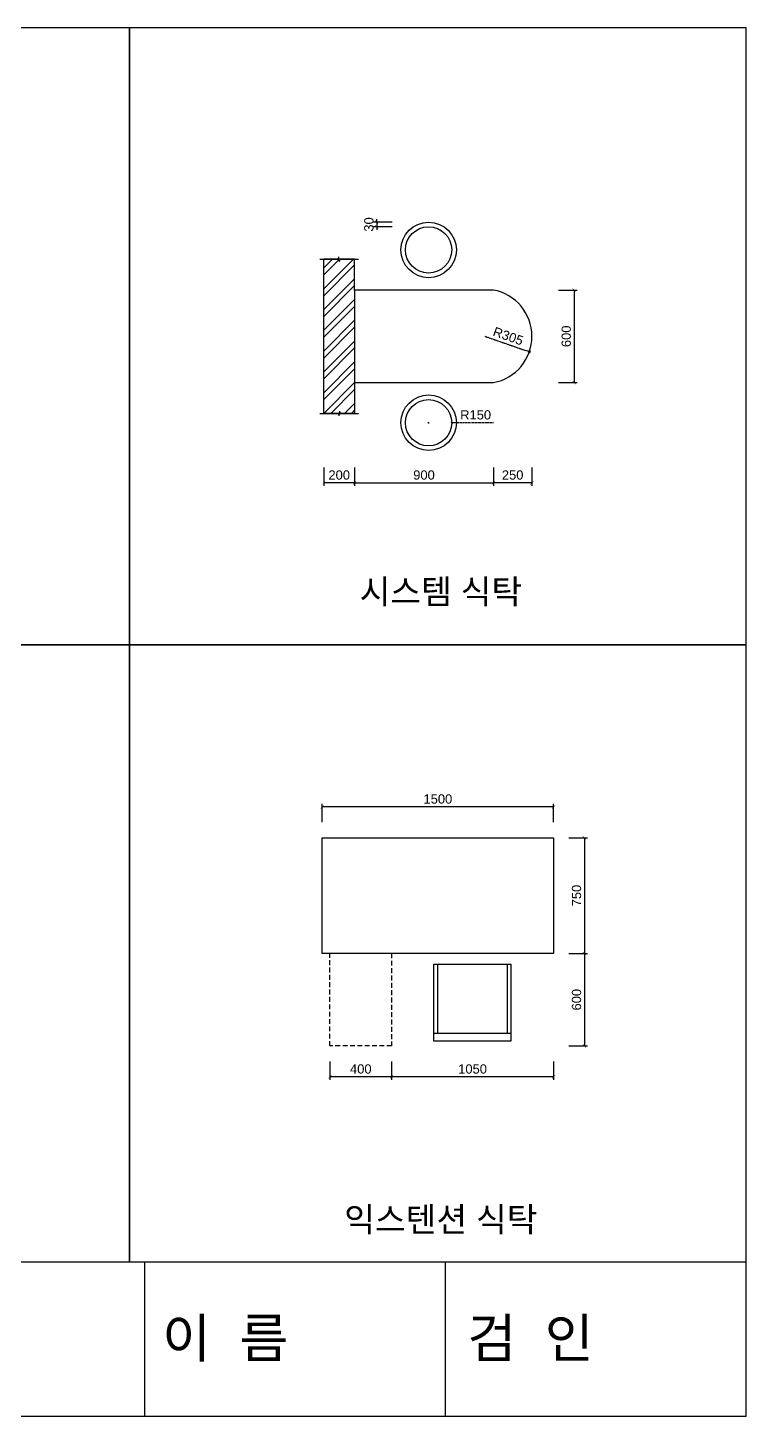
# Model space of a CAD drawing. Header units: millimetres. Extents: x -3 to 11997, y -1000 to 8000.
# Drawn here: x 7337 to 11997, y -1000 to 8000 of the extents above; entities that cross this region are included whole.
import ezdxf

# ---------------------------------------------------------------- set-up
doc = ezdxf.new("R2010")
doc.units = ezdxf.units.MM
doc.linetypes.add('HIDDEN', pattern=[9.525, 6.35, -3.175])
doc.linetypes.add('HIDDEN2', pattern=[4.7625, 3.175, -1.5875])
doc.styles.add('Annotative', font='arial.ttf')
doc.styles.get("Standard").update_dxf_attribs({"font": ''})
doc.styles.get('Standard').set_extended_font_data('Gulim')
doc.dimstyles.new('Copy of kkk', dxfattribs={"dimtxt": 60, "dimasz": 20, "dimexe": 0, "dimexo": 20, "dimgap": 20, "dimtad": 1, "dimdec": 0, "dimtxsty": 'Annotative', "dimblk": 'DOT', "dimcen": 2.5, "dimclrd": 1, "dimclre": 1, "dimadec": 0, "dimazin": 0, "dimtfac": 1, "dimtdec": 0, "dimtmove": 0, "dimatfit": 1, "dimldrblk": 'DOT', "dimfxl": 100, "dimfxlon": 1, "dimarcsym": 0})
doc.dimstyles.new('kkk', dxfattribs={"dimtxt": 60, "dimasz": 20, "dimexe": 20, "dimexo": 20, "dimgap": 20, "dimtad": 1, "dimdec": 0, "dimtxsty": 'Annotative', "dimblk": 'ARCHTICK', "dimcen": 2.5, "dimclrd": 1, "dimclre": 1, "dimadec": 0, "dimazin": 0, "dimtfac": 1, "dimtdec": 0, "dimtmove": 0, "dimatfit": 3, "dimldrblk": 'ARCHTICK', "dimfxl": 100, "dimfxlon": 1, "dimarcsym": 0})

# ---------------------------------------------------------------- blocks, each defined once
blk = doc.blocks.new('*U2')
blk.add_lwpolyline([(-2000, -2000), (2000, -2000), (2000, 2000), (-2000, 2000)], close=True)
blk = doc.blocks.new('*U3')
at = {"color": 0, "linetype": 'ByBlock', "lineweight": -2, "transparency": 16777216}
for p in [(0, 4000), (4000, 4000), (8000, 4000), (0, 0), (4000, 0), (8000, 0)]:
    blk.add_blockref('*U2', p, dxfattribs=at)
blk = doc.blocks.new('_ArchTick')
at = {"color": 0, "linetype": 'ByBlock', "const_width": 0.15}
blk.add_lwpolyline([(-0.5, -0.5), (0.5, 0.5)], dxfattribs=at)
blk = doc.blocks.new('*D52')
at = {"color": 1, "lineweight": -2, "transparency": 16777216}
for p, q in [((10846.7, 2750.4), (10966.7, 2750.4)), ((10946.7, 2750.4), (10946.7, 2000.4)), ((10846.7, 2000.4), (10966.7, 2000.4))]:
    blk.add_line(p, q, dxfattribs=at)
at = {"layer": 'Defpoints', "color": 0, "transparency": 16777216}
for p in [(10746.7, 2750.4), (10746.7, 2000.4), (10946.7, 2000.4)]:
    blk.add_point(p, dxfattribs=at)
at = {"color": 1, "lineweight": -2, "transparency": 16777216, "xscale": 20, "yscale": 20, "zscale": 20}
for p, rotation in [((10946.7, 2750.4), 90), ((10946.7, 2000.4), 270)]:
    blk.add_blockref('_ArchTick', p, dxfattribs=dict(at, rotation=rotation))
at = {"color": 0, "transparency": 16777216, "insert": (10896.1, 2375.4), "char_height": 60, "attachment_point": 5, "rotation": 90, "style": 'Annotative'}
blk.add_mtext('750', dxfattribs=at)
blk = doc.blocks.new('*D53')
at = {"color": 1, "lineweight": -2, "transparency": 16777216}
for p, q in [((10846.7, 2000.4), (10966.7, 2000.4)), ((10946.7, 2000.4), (10946.7, 1400.4)), ((10846.7, 1400.4), (10966.7, 1400.4))]:
    blk.add_line(p, q, dxfattribs=at)
at = {"layer": 'Defpoints', "color": 0, "transparency": 16777216}
for p in [(9696.7, 2000.4), (9696.7, 1400.4), (10946.7, 1400.4)]:
    blk.add_point(p, dxfattribs=at)
at = {"color": 1, "lineweight": -2, "transparency": 16777216, "xscale": 20, "yscale": 20, "zscale": 20}
for p, rotation in [((10946.7, 2000.4), 90), ((10946.7, 1400.4), 270)]:
    blk.add_blockref('_ArchTick', p, dxfattribs=dict(at, rotation=rotation))
at = {"color": 0, "transparency": 16777216, "insert": (10896.1, 1700.4), "char_height": 60, "attachment_point": 5, "rotation": 90, "style": 'Annotative'}
blk.add_mtext('600', dxfattribs=at)
blk = doc.blocks.new('*D54')
at = {"color": 1, "lineweight": -2, "transparency": 16777216}
for p, q in [((9696.7, 1300.4), (9696.7, 1180.4)), ((10746.7, 1300.4), (10746.7, 1180.4)), ((10746.7, 1200.4), (9696.7, 1200.4))]:
    blk.add_line(p, q, dxfattribs=at)
at = {"layer": 'Defpoints', "color": 0, "transparency": 16777216}
for p in [(9696.7, 2000.4), (10746.7, 2000.4), (9696.7, 1200.4)]:
    blk.add_point(p, dxfattribs=at)
at = {"color": 1, "lineweight": -2, "transparency": 16777216, "xscale": 20, "yscale": 20, "zscale": 20, "rotation": 180}
blk.add_blockref('_ArchTick', (9696.7, 1200.4), dxfattribs=at)
at = {"color": 1, "lineweight": -2, "transparency": 16777216, "xscale": 20, "yscale": 20, "zscale": 20}
blk.add_blockref('_ArchTick', (10746.7, 1200.4), dxfattribs=at)
at = {"color": 0, "transparency": 16777216, "insert": (10221.7, 1251.1), "char_height": 60, "attachment_point": 5, "style": 'Annotative'}
blk.add_mtext('1050', dxfattribs=at)
blk = doc.blocks.new('*D55')
at = {"color": 1, "lineweight": -2, "transparency": 16777216}
for p, q in [((9296.7, 1300.4), (9296.7, 1180.4)), ((9696.7, 1300.4), (9696.7, 1180.4)), ((9696.7, 1200.4), (9296.7, 1200.4))]:
    blk.add_line(p, q, dxfattribs=at)
at = {"layer": 'Defpoints', "color": 0, "transparency": 16777216}
for p in [(9296.7, 1400.4), (9696.7, 1400.4), (9296.7, 1200.4)]:
    blk.add_point(p, dxfattribs=at)
at = {"color": 1, "lineweight": -2, "transparency": 16777216, "xscale": 20, "yscale": 20, "zscale": 20, "rotation": 180}
blk.add_blockref('_ArchTick', (9296.7, 1200.4), dxfattribs=at)
at = {"color": 1, "lineweight": -2, "transparency": 16777216, "xscale": 20, "yscale": 20, "zscale": 20}
blk.add_blockref('_ArchTick', (9696.7, 1200.4), dxfattribs=at)
at = {"color": 0, "transparency": 16777216, "insert": (9496.7, 1251.1), "char_height": 60, "attachment_point": 5, "style": 'Annotative'}
blk.add_mtext('400', dxfattribs=at)
blk = doc.blocks.new('*D56')
at = {"color": 1, "lineweight": -2, "transparency": 16777216}
for p, q in [((9246.7, 2850.4), (9246.7, 2970.4)), ((10746.7, 2850.4), (10746.7, 2970.4)), ((10746.7, 2950.4), (9246.7, 2950.4))]:
    blk.add_line(p, q, dxfattribs=at)
at = {"layer": 'Defpoints', "color": 0, "transparency": 16777216}
for p in [(9246.7, 2950.4), (9246.7, 2750.4), (10746.7, 2750.4)]:
    blk.add_point(p, dxfattribs=at)
at = {"color": 1, "lineweight": -2, "transparency": 16777216, "xscale": 20, "yscale": 20, "zscale": 20, "rotation": 180}
blk.add_blockref('_ArchTick', (9246.7, 2950.4), dxfattribs=at)
at = {"color": 1, "lineweight": -2, "transparency": 16777216, "xscale": 20, "yscale": 20, "zscale": 20}
blk.add_blockref('_ArchTick', (10746.7, 2950.4), dxfattribs=at)
at = {"color": 0, "transparency": 16777216, "insert": (9996.7, 3001.1), "char_height": 60, "attachment_point": 5, "style": 'Annotative'}
blk.add_mtext('1500', dxfattribs=at)
blk = doc.blocks.new('*D73')
at = {"color": 1, "lineweight": -2, "transparency": 16777216}
for p, q in [((10780, 6300.4), (10900, 6300.4)), ((10880, 6300.4), (10880, 5700.4)), ((10780, 5700.4), (10900, 5700.4))]:
    blk.add_line(p, q, dxfattribs=at)
at = {"layer": 'Defpoints', "color": 0, "transparency": 16777216}
for p in [(10356.7, 6300.4), (10356.7, 5700.4), (10880, 5700.4)]:
    blk.add_point(p, dxfattribs=at)
at = {"color": 1, "lineweight": -2, "transparency": 16777216, "xscale": 20, "yscale": 20, "zscale": 20}
for p, rotation in [((10880, 6300.4), 90), ((10880, 5700.4), 270)]:
    blk.add_blockref('_ArchTick', p, dxfattribs=dict(at, rotation=rotation))
at = {"color": 0, "transparency": 16777216, "insert": (10829.4, 6000.4), "char_height": 60, "attachment_point": 5, "rotation": 90, "style": 'Annotative'}
blk.add_mtext('600', dxfattribs=at)
blk = doc.blocks.new('*D74')
at = {"color": 1, "lineweight": -2, "transparency": 16777216}
for p, q in [((9600, 6740.4), (9600, 6760.4)), ((9700, 6740.4), (9580, 6740.4)), ((9700, 6710.4), (9580, 6710.4)), ((9600, 6740.4), (9600, 6710.4)), ((9600, 6710.4), (9600, 6690.4))]:
    blk.add_line(p, q, dxfattribs=at)
at = {"layer": 'Defpoints', "color": 0, "transparency": 16777216}
for p in [(9600, 6710.4), (9936.7, 6740.4), (9936.7, 6710.4)]:
    blk.add_point(p, dxfattribs=at)
at = {"color": 1, "lineweight": -2, "transparency": 16777216, "xscale": 20, "yscale": 20, "zscale": 20}
for p, rotation in [((9600, 6740.4), 270), ((9600, 6710.4), 90)]:
    blk.add_blockref('_ArchTick', p, dxfattribs=dict(at, rotation=rotation))
at = {"color": 0, "transparency": 16777216, "insert": (9549.3, 6725.4), "char_height": 60, "attachment_point": 5, "rotation": 90, "style": 'Annotative'}
blk.add_mtext('30', dxfattribs=at)
blk = doc.blocks.new('*D75')
at = {"color": 1, "lineweight": -2, "transparency": 16777216}
for p, q in [((9256.7, 5150.4), (9256.7, 5030.4)), ((9456.7, 5150.4), (9456.7, 5030.4)), ((9456.7, 5050.4), (9256.7, 5050.4))]:
    blk.add_line(p, q, dxfattribs=at)
at = {"layer": 'Defpoints', "color": 0, "transparency": 16777216}
for p in [(9256.7, 5500.4), (9456.7, 5500.4), (9256.7, 5050.4)]:
    blk.add_point(p, dxfattribs=at)
at = {"color": 1, "lineweight": -2, "transparency": 16777216, "xscale": 20, "yscale": 20, "zscale": 20, "rotation": 180}
blk.add_blockref('_ArchTick', (9256.7, 5050.4), dxfattribs=at)
at = {"color": 1, "lineweight": -2, "transparency": 16777216, "xscale": 20, "yscale": 20, "zscale": 20}
blk.add_blockref('_ArchTick', (9456.7, 5050.4), dxfattribs=at)
at = {"color": 0, "transparency": 16777216, "insert": (9356.7, 5101.1), "char_height": 60, "attachment_point": 5, "style": 'Annotative'}
blk.add_mtext('200', dxfattribs=at)
blk = doc.blocks.new('*D76')
at = {"color": 1, "lineweight": -2, "transparency": 16777216}
for p, q in [((9456.7, 5150.4), (9456.7, 5030.4)), ((10356.7, 5150.4), (10356.7, 5030.4)), ((9456.7, 5050.4), (10356.7, 5050.4))]:
    blk.add_line(p, q, dxfattribs=at)
at = {"layer": 'Defpoints', "color": 0, "transparency": 16777216}
for p in [(9456.7, 5700.4), (10356.7, 5700.4), (10356.7, 5050.4)]:
    blk.add_point(p, dxfattribs=at)
at = {"color": 1, "lineweight": -2, "transparency": 16777216, "xscale": 20, "yscale": 20, "zscale": 20, "rotation": 180}
blk.add_blockref('_ArchTick', (9456.7, 5050.4), dxfattribs=at)
at = {"color": 1, "lineweight": -2, "transparency": 16777216, "xscale": 20, "yscale": 20, "zscale": 20}
blk.add_blockref('_ArchTick', (10356.7, 5050.4), dxfattribs=at)
at = {"color": 0, "transparency": 16777216, "insert": (9906.7, 5101.1), "char_height": 60, "attachment_point": 5, "style": 'Annotative'}
blk.add_mtext('900', dxfattribs=at)
blk = doc.blocks.new('*D77')
at = {"color": 1, "lineweight": -2, "transparency": 16777216}
for p, q in [((10356.7, 5150.4), (10356.7, 5030.4)), ((10606.7, 5150.4), (10606.7, 5030.4)), ((10606.7, 5050.4), (10356.7, 5050.4))]:
    blk.add_line(p, q, dxfattribs=at)
at = {"layer": 'Defpoints', "color": 0, "transparency": 16777216}
for p in [(10356.7, 6000.4), (10606.7, 6000.4), (10356.7, 5050.4)]:
    blk.add_point(p, dxfattribs=at)
at = {"color": 1, "lineweight": -2, "transparency": 16777216, "xscale": 20, "yscale": 20, "zscale": 20, "rotation": 180}
blk.add_blockref('_ArchTick', (10356.7, 5050.4), dxfattribs=at)
at = {"color": 1, "lineweight": -2, "transparency": 16777216, "xscale": 20, "yscale": 20, "zscale": 20}
blk.add_blockref('_ArchTick', (10606.7, 5050.4), dxfattribs=at)
at = {"color": 0, "transparency": 16777216, "insert": (10481.7, 5101.1), "char_height": 60, "attachment_point": 5, "style": 'Annotative'}
blk.add_mtext('250', dxfattribs=at)
blk = doc.blocks.new('_Dot')
at = {"color": 0, "linetype": 'ByBlock', "lineweight": -2}
blk.add_line((-0.5, 0), (-1, 0), dxfattribs=at)
at = {"color": 0, "linetype": 'ByBlock', "const_width": 0.5}
blk.add_lwpolyline([(-0.25, 0, 1), (0.25, 0, 1)], format="xyb", close=True, dxfattribs=at)
blk = doc.blocks.new('*D82')
at = {"color": 1, "linetype": 'HIDDEN2', "lineweight": -2, "transparency": 16777216}
blk.add_line((10301.7, 6000.4), (10570.8, 5906.7), dxfattribs=at)
at = {"layer": 'Defpoints', "color": 0, "transparency": 16777216}
for p in [(10301.7, 6000.4), (10589.7, 5900.1)]:
    blk.add_point(p, dxfattribs=at)
at = {"color": 1, "lineweight": -2, "transparency": 16777216, "xscale": 20, "yscale": 20, "zscale": 20, "rotation": 340.7957625263839}
blk.add_blockref('_Dot', (10589.7, 5900.1), dxfattribs=at)
at = {"color": 0, "transparency": 16777216, "insert": (10452.9, 6001.4), "char_height": 60, "attachment_point": 5, "rotation": 340.79576, "style": 'Annotative'}
blk.add_mtext('R305', dxfattribs=at)
blk = doc.blocks.new('_DotSmall')
at = {"color": 0, "linetype": 'ByBlock', "const_width": 0.5}
blk.add_lwpolyline([(-0.0625, 0, 1), (0.0625, 0, 1)], format="xyb", close=True, dxfattribs=at)
blk = doc.blocks.new('*D87')
at = {"color": 1, "lineweight": -2, "transparency": 16777216}
for p, q in [((9934.2, 5440.4), (9939.2, 5440.4)), ((9936.7, 5437.9), (9936.7, 5442.9))]:
    blk.add_line(p, q, dxfattribs=at)
at = {"color": 1, "linetype": 'HIDDEN', "lineweight": -2, "transparency": 16777216}
blk.add_line((10356.5, 5440.4), (10086.7, 5440.4), dxfattribs=at)
at = {"layer": 'Defpoints', "color": 0, "transparency": 16777216}
for p in [(9936.7, 5440.4), (10086.7, 5440.4)]:
    blk.add_point(p, dxfattribs=at)
at = {"color": 1, "lineweight": -2, "transparency": 16777216, "xscale": 20, "yscale": 20, "zscale": 20, "rotation": 179.9999999999986}
blk.add_blockref('_DotSmall', (10086.7, 5440.4), dxfattribs=at)
at = {"color": 0, "transparency": 16777216, "insert": (10241.6, 5491.1), "char_height": 60, "attachment_point": 5, "style": 'Annotative'}
blk.add_mtext('R150', dxfattribs=at)

msp = doc.modelspace()

# ---------------------------------------------------------------- hatches: boundary and pattern name
h = msp.add_hatch()
h.set_pattern_fill('ANSI32', color=256, scale=10)
h.set_pattern_definition([(45, (9256.7, 5500.42), (-67.352, 67.352), []), (45, (9301.6, 5500.42), (-67.352, 67.352), [])])
h.paths.add_polyline_path([(9361.9, 6500.4), (9359.3, 6485.6), (9356.7, 6500.4), (9256.7, 6500.4), (9256.7, 5500.4), (9456.7, 5500.4), (9456.7, 5700.4), (9456.7, 6300.4), (9456.7, 6500.4)])

# ---------------------------------------------------------------- linework, layer by layer
for p, q in [((9231.7, 6500.4), (9351.5, 6500.4)), ((9256.7, 5500.4), (9256.7, 6500.4)), ((9351.5, 6500.4), (9256.7, 6500.4)), ((9351.5, 6500.4), (9354.1, 6515.2)), ((9359.3, 6485.6), (9354.1, 6515.2)), ((9359.3, 6485.6), (9361.9, 6500.4)), ((9456.7, 6500.4), (9361.9, 6500.4)), ((9361.9, 6500.4), (9481.7, 6500.4)), ((9456.7, 6300.4), (9456.7, 6500.4)), ((10356.7, 6300.4), (9456.7, 6300.4)), ((9456.7, 6300.4), (9456.7, 5700.4)), ((9456.7, 5700.4), (9456.7, 5500.4)), ((9456.7, 5700.4), (10356.7, 5700.4)), ((9231.7, 5500.4), (9351.5, 5500.4)), ((9351.5, 5500.4), (9256.7, 5500.4)), ((9351.5, 5500.4), (9256.7, 5500.4)), ((9351.5, 5500.4), (9354.1, 5485.6)), ((9359.3, 5515.2), (9354.1, 5485.6)), ((9359.3, 5515.2), (9361.9, 5500.4)), ((9456.7, 5500.4), (9361.9, 5500.4)), ((9456.7, 5500.4), (9361.9, 5500.4)), ((9361.9, 5500.4), (9481.7, 5500.4)), ((9970.4, 1931.5), (10470.4, 1931.5)), ((9970.4, 1431.5), (9970.4, 1931.5)), ((9995.4, 1481.5), (9995.4, 1931.5)), ((10445.4, 1931.5), (10445.4, 1481.5)), ((10470.4, 1931.5), (10470.4, 1431.5)), ((10470.4, 1481.5), (9970.4, 1481.5)), ((10470.4, 1431.5), (9970.4, 1431.5)), ((8096.7, -999.6), (8096.7, 0.4)), ((10046.7, -999.6), (10046.7, 0.4)), ((10046.7, -999.6), (10046.7, 0.4)), ((11996.7, -999.6), (11996.7, 0.4)), ((-3.3, -999.6), (11996.7, -999.6))]:
    msp.add_line(p, q)
at = {"linetype": 'HIDDEN2', "ltscale": 10}
for p, q in [((9296.7, 1400.4), (9296.7, 2000.4)), ((9696.7, 2000.4), (9696.7, 1400.4)), ((9696.7, 1400.4), (9296.7, 1400.4))]:
    msp.add_line(p, q, dxfattribs=at)
msp.add_lwpolyline([(9246.7, 2750.4), (10746.7, 2750.4), (10746.7, 2000.4), (9246.7, 2000.4)], close=True)
for centre, radius in [((9936.7, 6560.4), 180), ((9936.7, 6560.4), 150), ((9936.7, 5440.4), 180), ((9936.7, 5440.4), 150)]:
    msp.add_circle(centre, radius)
msp.add_arc((10301.7, 6000.4), 305, 280.38886, 79.61114)

# ---------------------------------------------------------------- block references
msp.add_blockref('*U3', (1996.7, 2000.4))

# ---------------------------------------------------------------- texts
for s, height, p in [('시스템 식탁', 158.81, (9489.3, 4266.5)), ('익스텐션 식탁', 158.81, (9389.3, 196.5)), ('이  름', 252.73, (8208.5, -618.8)), ('검  인', 252.73, (10188.5, -618.8))]:
    msp.add_text(s, height=height).set_placement(p)

# ---------------------------------------------------------------- dimensions: what is measured, and where the dimension line sits
dim = msp.add_linear_dim(base=(9600, 6710.4), p1=(9936.7, 6740.4), p2=(9936.7, 6710.4), angle=90, dimstyle='kkk')
dim.commit()
dim.dimension.update_dxf_attribs({"geometry": '*D74', "text_midpoint": (9600, 6725.4), "dimtype": 160})
for base, p1, p2, picture, middle in [((10880, 5700.4), (10356.7, 6300.4), (10356.7, 5700.4), '*D73', (10829.4, 6000.4)), ((10946.7, 2000.4), (10746.7, 2750.4), (10746.7, 2000.4), '*D52', (10896.1, 2375.4)), ((10946.7, 1400.4), (9696.7, 2000.4), (9696.7, 1400.4), '*D53', (10896.1, 1700.4))]:
    dim = msp.add_linear_dim(base=base, p1=p1, p2=p2, angle=90, dimstyle='kkk')
    dim.commit()
    dim.dimension.update_dxf_attribs({"geometry": picture, "text_midpoint": middle})
dim = msp.add_radius_dim(center=(10301.7, 6000.4), mpoint=(10589.7, 5900.1), dimstyle='Copy of kkk')
dim.commit()
dim.dimension.update_dxf_attribs({"geometry": '*D82', "text_midpoint": (10452.9, 6001.4)})
for base, p1, p2, picture, middle in [((10356.7, 5050.4), (10606.7, 6000.4), (10356.7, 6000.4), '*D77', (10481.7, 5101.1)), ((10356.7, 5050.4), (9456.7, 5700.4), (10356.7, 5700.4), '*D76', (9906.7, 5101.1)), ((9256.7, 5050.4), (9456.7, 5500.4), (9256.7, 5500.4), '*D75', (9356.7, 5101.1)), ((9246.7, 2950.4), (10746.7, 2750.4), (9246.7, 2750.4), '*D56', (9996.7, 3001.1)), ((9696.7, 1200.4), (10746.7, 2000.4), (9696.7, 2000.4), '*D54', (10221.7, 1251.1)), ((9296.7, 1200.4), (9696.7, 1400.4), (9296.7, 1400.4), '*D55', (9496.7, 1251.1))]:
    dim = msp.add_linear_dim(base=base, p1=p1, p2=p2, dimstyle='kkk')
    dim.commit()
    dim.dimension.update_dxf_attribs({"geometry": picture, "text_midpoint": middle})
dim = msp.add_radius_dim(center=(9936.7, 5440.4), mpoint=(10086.7, 5440.4), dimstyle='kkk', override={"dimblk2": 'DotSmall', "dimsah": 1, "dimse1": 0, "dimsd1": 0, "dimsd2": 0, "dimtofl": 0})
dim.commit()
dim.dimension.update_dxf_attribs({"geometry": '*D87', "text_midpoint": (10241.6, 5491.1)})

doc.saveas('drawing.dxf')
